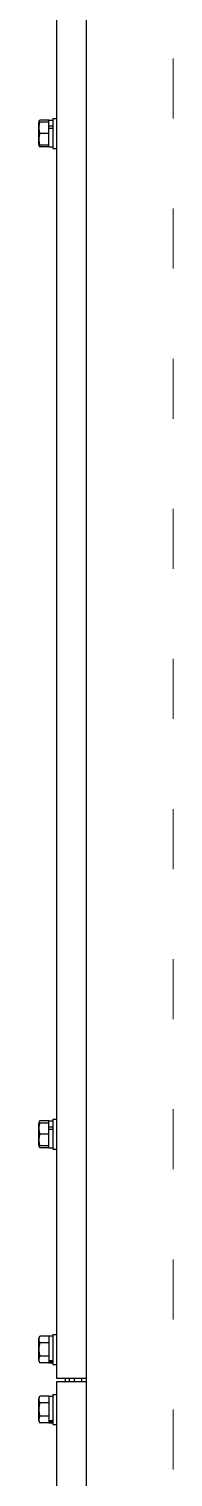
# Model space of a CAD drawing. Header units: millimetres. Extents: x 55614 to 110757, y -66981 to -47484.
# Drawn here: x 78485 to 78542, y -51187 to -50608 of the extents above; entities that cross this region are included whole.
import ezdxf

# ---------------------------------------------------------------- set-up
doc = ezdxf.new("R2010")
doc.units = ezdxf.units.MM
doc.linetypes.add('ACAD_ISO03W100', pattern=[30, 12, -18])
for name, color, linetype in [('2401-00300-M6-16HWMC_0', 7, 'Continuous'), ('4212-62832_1_0', 7, 'Continuous'), ('4212-73754_1_0', 7, 'Continuous'), ('4212-73755_1_0', 7, 'Continuous'), ('4212-KH004_041_0', 7, 'Continuous')]:
    doc.layers.add(name, color=color, linetype=linetype)
doc.layers.add('THICK', color=7, linetype='Continuous', lineweight=0)

# ---------------------------------------------------------------- blocks, each defined once
blk = doc.blocks.new('RU67I6756')
at = {"layer": '2401-00300-M6-16HWMC_0', "color": 0, "linetype": 'Continuous'}
for p, q in [((25189.63, 16136.32), (25189.63, 16145.03)), ((25189.66, 16145.31), (25193.63, 16145.31)), ((25193.63, 16146.03), (25190.15, 16146.03)), ((25193.63, 16135.3), (25193.63, 16146.05)), ((25193.63, 16146.05), (25195.28, 16146.05)), ((25193.63, 16143.69), (25195.28, 16143.69)), ((25193.63, 16142.77), (25195.28, 16142.77)), ((25195.28, 16146.67), (25195.28, 16134.67)), ((25195.28, 16146.67), (25196.73, 16146.67)), ((25193.63, 16140.67), (25190.15, 16140.67)), ((25193.63, 16136.04), (25189.66, 16136.04)), ((25193.63, 16135.32), (25190.15, 16135.32)), ((25193.63, 16135.3), (25195.28, 16135.3)), ((25195.28, 16134.67), (25196.73, 16134.67)), ((25189.63, 15736.32), (25189.63, 15745.03)), ((25189.66, 15745.31), (25193.63, 15745.31)), ((25193.63, 15746.03), (25190.15, 15746.03)), ((25193.63, 15735.3), (25193.63, 15746.05)), ((25193.63, 15746.05), (25195.28, 15746.05)), ((25193.63, 15743.69), (25195.28, 15743.69)), ((25195.28, 15746.67), (25195.28, 15734.67)), ((25195.28, 15746.67), (25196.73, 15746.67)), ((25193.63, 15740.67), (25190.15, 15740.67)), ((25193.63, 15742.77), (25195.28, 15742.77)), ((25193.63, 15736.04), (25189.66, 15736.04)), ((25193.63, 15735.32), (25190.15, 15735.32)), ((25193.63, 15735.3), (25195.28, 15735.3)), ((25195.28, 15734.67), (25196.73, 15734.67)), ((25189.63, 15650.32), (25189.63, 15659.03)), ((25193.63, 15660.03), (25190.15, 15660.03)), ((25193.63, 15657.35), (25190.15, 15657.35)), ((25193.63, 15660.05), (25193.63, 15649.3)), ((25193.63, 15660.05), (25195.28, 15660.05)), ((25195.28, 15660.67), (25195.28, 15648.67)), ((25195.28, 15660.67), (25196.73, 15660.67)), ((25193.63, 15652), (25190.15, 15652)), ((25193.63, 15649.32), (25190.15, 15649.32)), ((25193.63, 15650.22), (25195.28, 15650.22)), ((25193.63, 15649.73), (25195.28, 15649.73)), ((25193.63, 15649.3), (25195.28, 15649.3)), ((25195.28, 15648.67), (25196.73, 15648.67)), ((25189.63, 15626.32), (25189.63, 15635.03)), ((25193.63, 15636.03), (25190.15, 15636.03)), ((25193.63, 15633.35), (25190.15, 15633.35)), ((25193.63, 15636.05), (25193.63, 15625.3)), ((25193.63, 15636.05), (25195.28, 15636.05)), ((25195.28, 15636.67), (25195.28, 15624.67)), ((25195.28, 15636.67), (25196.73, 15636.67)), ((25193.63, 15628), (25190.15, 15628)), ((25193.63, 15625.32), (25190.15, 15625.32)), ((25193.63, 15626.22), (25195.28, 15626.22)), ((25193.63, 15625.73), (25195.28, 15625.73)), ((25193.63, 15625.3), (25195.28, 15625.3)), ((25195.28, 15624.67), (25196.73, 15624.67))]:
    blk.add_line(p, q, dxfattribs=at)
for centre, start, end in [((25190.85, 16145.03), 166.60803, 180), ((25190.85, 16145.03), 124.94801, 166.60653), ((25190.85, 16136.32), 180, 193.39197), ((25190.85, 16136.32), 193.39361, 235.05199), ((25190.85, 15745.03), 166.60803, 180), ((25190.85, 15745.03), 124.94801, 166.60653), ((25190.85, 15736.32), 180, 193.39197), ((25190.85, 15736.32), 193.39361, 235.05199), ((25190.85, 15659.03), 124.94801, 180), ((25190.85, 15650.32), 180, 235.05199), ((25190.85, 15635.03), 124.94801, 180), ((25190.85, 15626.32), 180, 235.05199)]:
    blk.add_arc(centre, 1.22, start, end, dxfattribs=at)
for points, knots in [([(25190.15, 16145.31), (25189.9, 16145), (25189.68, 16144.18), (25189.66, 16142.99), (25189.68, 16141.8), (25189.9, 16140.98), (25190.15, 16140.67)], [0, 0, 0, 0, 0.250791, 0.499999, 0.749207, 1, 1, 1, 1]), ([(25190.15, 16146.03), (25190.03, 16145.94), (25189.83, 16145.72), (25189.74, 16145.44), (25189.72, 16145.31)], [0, 0, 0, 0, 0.538812, 1, 1, 1, 1]), ([(25190.15, 16140.67), (25189.9, 16140.37), (25189.68, 16139.54), (25189.66, 16138.36), (25189.68, 16137.17), (25189.9, 16136.35), (25190.15, 16136.04)], [0, 0, 0, 0, 0.250792, 0.5, 0.749207, 1, 1, 1, 1]), ([(25189.72, 16136.04), (25189.74, 16135.91), (25189.83, 16135.63), (25190.03, 16135.41), (25190.15, 16135.32)], [0, 0, 0, 0, 0.461192, 1, 1, 1, 1]), ([(25190.15, 15745.31), (25189.9, 15745), (25189.68, 15744.18), (25189.66, 15742.99), (25189.68, 15741.8), (25189.9, 15740.98), (25190.15, 15740.67)], [0, 0, 0, 0, 0.250791, 0.499999, 0.749207, 1, 1, 1, 1]), ([(25190.15, 15746.03), (25190.03, 15745.94), (25189.83, 15745.72), (25189.74, 15745.44), (25189.72, 15745.31)], [0, 0, 0, 0, 0.538812, 1, 1, 1, 1]), ([(25190.15, 15740.67), (25189.9, 15740.37), (25189.68, 15739.54), (25189.66, 15738.36), (25189.68, 15737.17), (25189.9, 15736.35), (25190.15, 15736.04)], [0, 0, 0, 0, 0.250792, 0.5, 0.749207, 1, 1, 1, 1]), ([(25189.72, 15736.04), (25189.74, 15735.91), (25189.83, 15735.63), (25190.03, 15735.41), (25190.15, 15735.32)], [0, 0, 0, 0, 0.461192, 1, 1, 1, 1]), ([(25190.15, 15660.03), (25190.04, 15659.95), (25189.85, 15659.75), (25189.68, 15659.28), (25189.65, 15658.69), (25189.68, 15658.1), (25189.85, 15657.63), (25190.04, 15657.43), (25190.15, 15657.35)], [0, 0, 0, 0, 0.14349, 0.266269, 0.5, 0.733731, 0.856508, 1, 1, 1, 1]), ([(25190.15, 15657.35), (25189.89, 15656.98), (25189.68, 15656.04), (25189.65, 15654.67), (25189.68, 15653.31), (25189.89, 15652.37), (25190.15, 15652)], [0, 0, 0, 0, 0.248888, 0.499999, 0.75111, 1, 1, 1, 1]), ([(25190.15, 15652), (25190.04, 15651.92), (25189.85, 15651.71), (25189.68, 15651.24), (25189.65, 15650.66), (25189.68, 15650.07), (25189.85, 15649.6), (25190.04, 15649.4), (25190.15, 15649.32)], [0, 0, 0, 0, 0.143491, 0.266268, 0.499999, 0.733731, 0.856509, 1, 1, 1, 1]), ([(25190.15, 15636.03), (25190.04, 15635.95), (25189.85, 15635.75), (25189.68, 15635.28), (25189.65, 15634.69), (25189.68, 15634.1), (25189.85, 15633.63), (25190.04, 15633.43), (25190.15, 15633.35)], [0, 0, 0, 0, 0.14349, 0.266269, 0.5, 0.733731, 0.856508, 1, 1, 1, 1]), ([(25190.15, 15633.35), (25189.89, 15632.98), (25189.68, 15632.04), (25189.65, 15630.67), (25189.68, 15629.31), (25189.89, 15628.37), (25190.15, 15628)], [0, 0, 0, 0, 0.248888, 0.499999, 0.75111, 1, 1, 1, 1]), ([(25190.15, 15628), (25190.04, 15627.92), (25189.85, 15627.71), (25189.68, 15627.24), (25189.65, 15626.66), (25189.68, 15626.07), (25189.85, 15625.6), (25190.04, 15625.4), (25190.15, 15625.32)], [0, 0, 0, 0, 0.143491, 0.266268, 0.499999, 0.733731, 0.856509, 1, 1, 1, 1])]:
    blk.add_open_spline(points, degree=3, knots=knots, dxfattribs=at)
at = {"layer": '4212-62832_1_0', "color": 0, "linetype": 'Continuous'}
blk.add_line((25208.73, 14590.67), (25208.73, 16665.67), dxfattribs=at)
at = {"layer": '4212-73754_1_0', "color": 0, "linetype": 'Continuous'}
for p, q in [((25196.73, 16663.97), (25196.73, 15643.17)), ((25196.73, 15643.17), (25208.73, 15643.17))]:
    blk.add_line(p, q, dxfattribs=at)
at = {"layer": '4212-73755_1_0', "color": 0, "linetype": 'Continuous'}
for p, q in [((25196.73, 15641.67), (25196.73, 14590.17)), ((25208.73, 15641.67), (25196.73, 15641.67)), ((25200.23, 15643.17), (25200.23, 15641.87)), ((25201.73, 15643.17), (25201.73, 15641.87))]:
    blk.add_line(p, q, dxfattribs=at)
for radius, start in [(0.2, 270), (1.7, 353.23169)]:
    blk.add_arc((25200.03, 15641.87), radius, start, 0, dxfattribs=at)
at = {"layer": '4212-KH004_041_0', "color": 0, "linetype": 'Continuous'}
for p, q in [((25203.73, 15643.17), (25203.73, 15641.67)), ((25206.73, 15643.17), (25206.73, 15641.67))]:
    blk.add_line(p, q, dxfattribs=at)
blk = doc.blocks.new('DFHYTYHTRER')
at = {"layer": 'THICK', "linetype": 'ACAD_ISO03W100', "ltscale": 2}
blk.add_lwpolyline([(1864.75, -31367.77), (1964.75, -31367.77), (1964.75, -33889.77), (1864.75, -33889.77)], close=True, dxfattribs=at)

msp = doc.modelspace()

# ---------------------------------------------------------------- block references
at = {"layer": 'THICK', "lineweight": -3, "xscale": -1}
msp.add_blockref('DFHYTYHTRER', (80407.123, -18674.088), dxfattribs=at)
at = {"layer": 'THICK', "lineweight": -3}
msp.add_blockref('RU67I6756', (53299.141, -66790.529), dxfattribs=at)

doc.saveas('drawing.dxf')
